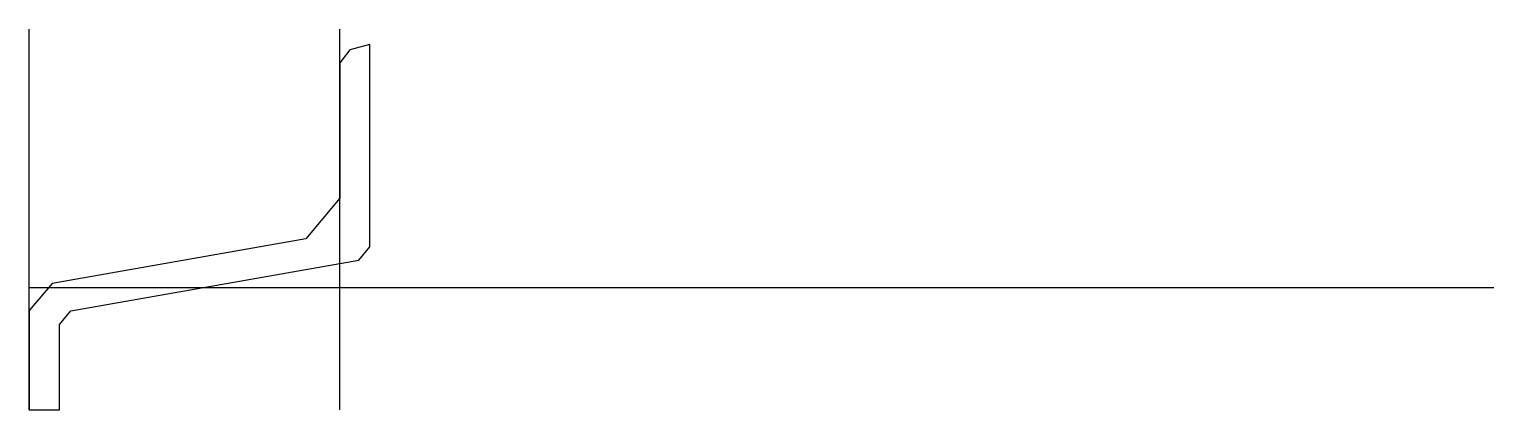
# Model space of a CAD drawing. Extents: x 0 to 107, y -9 to 19.
import ezdxf

# ---------------------------------------------------------------- set-up
doc = ezdxf.new("R2010")
doc.units = 0
doc.layers.get('0').update_dxf_attribs({"linetype": 'CONTINUOUS'})

msp = doc.modelspace()

# ---------------------------------------------------------------- linework, layer by layer
at = {"linetype": 'CONTINUOUS'}
for p, q in [((0.41, -8.9), (0.41, 18.83)), ((23.05, -8.9), (23.05, 18.83)), ((23.79, 17.34), (23.05, 16.38)), ((25.25, 17.73), (23.79, 17.34)), ((25.25, 2.98), (25.25, 17.73)), ((23.05, 16.38), (23.05, 6.51)), ((23.05, 6.51), (20.57, 3.55)), ((20.57, 3.55), (2.07, 0.29)), ((24.43, 2), (25.25, 2.98)), ((3.44, -1.7), (24.43, 2)), ((2.07, 0.29), (0.41, -1.68)), ((0.41, 0), (107.18, 0)), ((0.41, -1.68), (0.41, -8.9)), ((2.61, -2.69), (3.44, -1.7)), ((2.61, -8.9), (2.61, -2.69)), ((0.41, -8.9), (2.61, -8.9))]:
    msp.add_line(p, q, dxfattribs=at)

doc.saveas('drawing.dxf')
